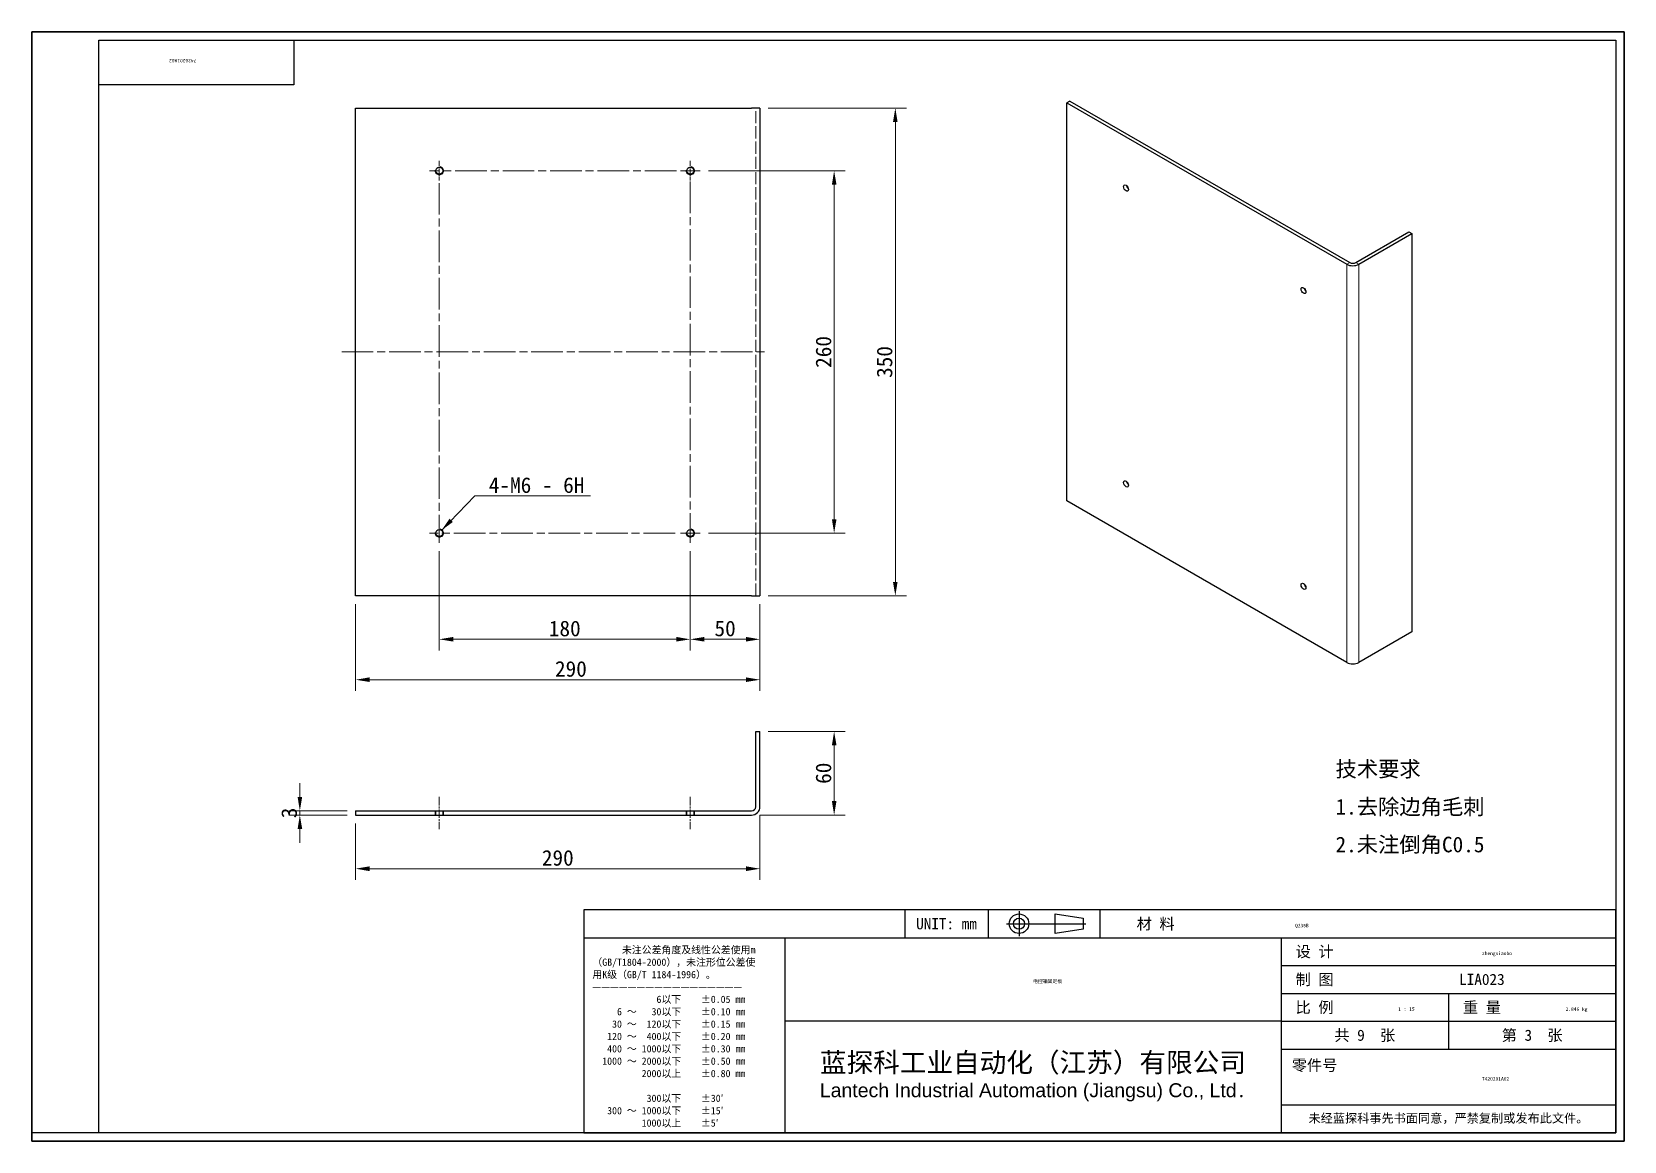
# Model space of a CAD drawing. Header units: millimetres. Extents: x 24 to 1166, y 22 to 818.
import ezdxf
from ezdxf.enums import TextEntityAlignment as Align

# ---------------------------------------------------------------- set-up
doc = ezdxf.new("R2018")
doc.units = ezdxf.units.MM
doc.header["$LTSCALE"] = 4
doc.linetypes.add('CHAIN', pattern=[0.3543, 0.2362, -0.0295, 0.0591, -0.0295])
doc.linetypes.add('DASHED', pattern=[0.2067, 0.1654, -0.0413])
for name, color, linetype, lineweight in [('1', 7, 'Continuous', 18), ('可见 (ISO)', 7, 'Continuous', 25), ('可见窄的 (ISO)', 7, 'Continuous', 18), ('图框 (ISO)', 7, 'Continuous', 35), ('标题 (ISO)', 7, 'Continuous', 25)]:
    doc.layers.add(name, color=color, linetype=linetype, lineweight=lineweight)
for name, color, linetype, lineweight, true_color in [('中心标记 (ISO)', 1, 'CHAIN', 18, 0xff0000), ('中心线 (ISO)', 1, 'CHAIN', 18, 0xff0000), ('尺寸 (ISO)', 7, 'Continuous', 18, 0x008000), ('符号 (ISO)', 7, 'Continuous', 18, 0x008000), ('隐藏 (ISO)', 5, 'DASHED', 18, 0x0000ff)]:
    doc.layers.add(name, color=color, linetype=linetype, lineweight=lineweight, true_color=true_color)
doc.styles.get("Standard").update_dxf_attribs({"font": 'simfang.ttf'})
doc.styles.add('文本样式164', font='SimSun.ttf')
doc.styles.add('最新国标', font='simfang.ttf')
doc.styles.add('注释文本 (ISO)', font='simfang.ttf')
doc.styles.add('添加1', font='simfang.ttf')
doc.dimstyles.new('默认 (GB)', dxfattribs={"dimscale": 4, "dimtxt": 2.8, "dimasz": 2.5, "dimexe": 2, "dimexo": 1.5, "dimgap": 0.5, "dimtad": 1, "dimtoh": 1, "dimdsep": 46, "dimtxsty": '最新国标', "dimcen": 0.09, "dimdle": 10, "dimclrd": 256, "dimclre": 256, "dimclrt": 256, "dimazin": 2, "dimtfac": 0.535714, "dimtdec": 3, "dimtmove": 0, "dimatfit": 3, "dimfxl": 0, "dimtolj": 1, "dimlwd": -1, "dimlwe": -1, "dimarcsym": 0})
doc.dimstyles.new('默认 (GB)$7', dxfattribs={"dimscale": 4, "dimtxt": 2.8, "dimasz": 2.5, "dimexe": 2, "dimexo": 1.5, "dimgap": 0.5, "dimtad": 1, "dimtoh": 1, "dimdsep": 46, "dimtxsty": '最新国标', "dimcen": 0.09, "dimdle": 10, "dimclrd": 256, "dimclre": 256, "dimclrt": 256, "dimazin": 2, "dimtfac": 0.535714, "dimtdec": 3, "dimtmove": 0, "dimatfit": 3, "dimfxl": 0, "dimtolj": 1, "dimlwd": -1, "dimlwe": -1, "dimarcsym": 0})

# ---------------------------------------------------------------- blocks, each defined once
blk = doc.blocks.new('图框 最新国标')
at = {"layer": '图框 (ISO)'}
for p, q in [((6, 7), (6, 204.5)), ((6, 204.5), (291.5, 204.5)), ((291.5, 204.5), (291.5, 5.5)), ((6, 7), (6, 5.5)), ((6, 7), (6, 5.5)), ((291.5, 5.5), (6, 5.5))]:
    blk.add_line(p, q, dxfattribs=at)
at = {"layer": '图框 (ISO)', "color": 7, "linetype": 'Continuous', "lineweight": 25}
for p, q in [((18, 203), (290, 203)), ((18, 7), (18, 203)), ((18, 203), (290, 203)), ((53, 203), (53, 195)), ((290, 203), (290, 7)), ((290, 203), (290, 7)), ((53, 195), (18, 195)), ((290, 7), (6, 7)), ((290, 7), (18, 7))]:
    blk.add_line(p, q, dxfattribs=at)
at = {"layer": '图框 (ISO)', "lineweight": 30}
blk.add_attdef('零件代号', text='', height=2.5, rotation=180, dxfattribs=at).set_placement((35.5, 199), align=Align.MIDDLE_CENTER)
blk = doc.blocks.new('标题栏 最新国标')
at = {"layer": '标题 (ISO)'}
for p, q in [((381.98, -183.84), (196.98, -183.84)), ((196.98, -183.84), (196.98, -223.84)), ((254.48, -183.84), (254.48, -188.84)), ((269.48, -183.84), (269.48, -188.84)), ((281.48, -188.09), (281.48, -184.59)), ((281.48, -184.59), (286.48, -185.34)), ((286.48, -185.34), (286.48, -187.34)), ((289.48, -183.84), (289.48, -188.84)), ((381.98, -223.84), (381.98, -183.84)), ((383.48, -183.84), (383.48, -225.34)), ((286.48, -187.34), (281.48, -188.09)), ((196.98, -188.84), (381.98, -188.84)), ((232.98, -188.84), (232.98, -223.84)), ((321.98, -188.84), (321.98, -223.84)), ((321.98, -193.84), (381.98, -193.84)), ((321.98, -198.84), (381.98, -198.84)), ((351.98, -198.84), (351.98, -208.84)), ((321.98, -203.84), (232.98, -203.84)), ((321.98, -203.84), (381.98, -203.84)), ((321.98, -208.84), (381.98, -208.84)), ((321.98, -218.84), (381.98, -218.84)), ((196.98, -223.84), (381.98, -223.84)), ((383.48, -225.34), (196.98, -225.34))]:
    blk.add_line(p, q, dxfattribs=at)
at = {"layer": '标题 (ISO)', "linetype": 'CHAIN', "ltscale": 5.000333}
blk.add_line((274.98, -184.09), (274.98, -188.59), dxfattribs=at)
at = {"layer": '标题 (ISO)', "linetype": 'CHAIN', "ltscale": 15.834605}
blk.add_line((272.73, -186.34), (286.98, -186.34), dxfattribs=at)
at = {"layer": '标题 (ISO)'}
for radius in [1.75, 1]:
    blk.add_circle((274.98, -186.34), radius, dxfattribs=at)
at = {"layer": '1', "style": '文本样式164'}
for s, p in [('UNIT: mm', (261.98, -186.34)), ('材 料', (299.48, -186.34)), ('设 计', (327.98, -191.34)), ('制 图', (327.98, -196.34)), ('比 例', (327.98, -201.34)), ('重 量', (357.98, -201.34)), ('共 9  张', (336.98, -206.34)), ('第 3  张', (366.98, -206.34))]:
    blk.add_text(s, height=2, dxfattribs=at).set_placement(p, align=Align.MIDDLE_CENTER)
at = {"layer": '标题 (ISO)', "style": '注释文本 (ISO)'}
for s, insert, char_height, attachment_point, line_spacing_factor in [('\\fSimSun|b0|i0;{\\H1.3000;      未注公差角度及线性公差使用m\\P}\\fSimSun|b0|i0;{\\H1.3000;（GB/T1804-2000），未注形位公差使\\P}\\fSimSun|b0|i0;{\\H1.3000;用K级（GB/T 1184-1996）。\\P}\\fSimSun|b0|i0;{\\H1.3000;—————————————————\\P}\\fSimSun|b0|i0;{\\H1.3000;             6以下    ±0.05 mm\\P}\\fSimSun|b0|i0;{\\H1.3000;     6 ～   30以下    ±0.10 mm\\P}\\fSimSun|b0|i0;{\\H1.3000;    30 ～  120以下    ±0.15 mm\\P}\\fSimSun|b0|i0;{\\H1.3000;   120 ～  400以下    ±0.20 mm\\P}\\fSimSun|b0|i0;{\\H1.3000;   400 ～ 1000以下    ±0.30 mm\\P}\\fSimSun|b0|i0;{\\H1.3000;  1000 ～ 2000以下    ±0.50 mm\\P}\\fSimSun|b0|i0;{\\H1.3000;          2000以上    ±0.80 mm\\P}\\fSimSun|b0|i0;{\\H1.3000;\\P}\\fSimSun|b0|i0;{\\H1.3000;           300以下    ±30′\\P}\\fSimSun|b0|i0;{\\H1.3000;   300 ～ 1000以下    ±15′\\P}\\fSimSun|b0|i0;{\\H1.3000;          1000以上    ±5′}', (198.48, -206.63), 1.3, 4, 1.023913), ('\\pxsm0.94;\\fMicrosoft YaHei|b0|i0;{\\H3.5000;蓝探科工业自动化（江苏）有限公司\\P}\\fArial|b0|i0;{\\H2.5000;Lantech Industrial Automation (Jiangsu) Co., Ltd}\\fFangSong|b0|i0;{\\H2.5000;.}', (277.48, -213.84), 2, 5, 0.978695)]:
    blk.add_mtext(s, dxfattribs=dict(at, insert=insert, char_height=char_height, attachment_point=attachment_point, line_spacing_factor=line_spacing_factor))
at = {"layer": '标题 (ISO)', "attachment_point": 5, "style": '注释文本 (ISO)'}
for s, insert, char_height in [('\\fFangSong|b0|i0;LIA023', (357.98, -196.34), 2), ('\\fFangSong|b0|i0;零件号', (327.98, -211.84), 2), ('\\fSimSun|b0|i0;{\\H1.6000;未经蓝探科事先书面同意，严禁复制或发布此文件。}', (351.98, -221.34), 1.6)]:
    blk.add_mtext(s, dxfattribs=dict(at, insert=insert, char_height=char_height))
at = {"layer": '标题 (ISO)', "lineweight": 30, "flags": 104}
for tag, height, p in [('材料', 2, (324.48, -186.34)), ('设计人', 2, (357.98, -191.34)), ('库存编号', 3.5, (277.48, -196.34)), ('视图比例', 2, (342.98, -201.34)), ('质量\\P3;', 2, (372.98, -201.34)), ('零件代号', 3.5, (357.98, -213.84))]:
    blk.add_attdef(tag, text='', height=height, dxfattribs=at).set_placement(p, align=Align.MIDDLE_CENTER)
blk = doc.blocks.new('*D5')
at = {"layer": 'Defpoints', "color": 0, "transparency": 16777216}
for p in [(546.2, 763.3), (546.2, 413.3), (643.3, 413.3)]:
    blk.add_point(p, dxfattribs=at)
at = {"layer": '尺寸 (ISO)', "color": 116, "true_color": 0x00803f, "transparency": 16777216}
for p, q in [((552.2, 763.3), (651.3, 763.3)), ((643.3, 753.3), (643.3, 423.3)), ((552.2, 413.3), (651.3, 413.3))]:
    blk.add_line(p, q, dxfattribs=at)
for points in [[(641.6, 753.3), (644.9, 753.3), (643.3, 763.3)], [(641.6, 423.3), (644.9, 423.3), (643.3, 413.3)]]:
    blk.add_solid(points, dxfattribs=at)
at = {"layer": '尺寸 (ISO)', "transparency": 16777216, "insert": (635.6, 581.1), "char_height": 11.2, "attachment_point": 5, "rotation": 90, "style": '最新国标'}
blk.add_mtext('\\A1;350', dxfattribs=at)
blk = doc.blocks.new('*D6')
at = {"layer": 'Defpoints', "color": 0, "transparency": 16777216}
for p in [(256.2, 413.3), (546.2, 413.3), (546.2, 353.1)]:
    blk.add_point(p, dxfattribs=at)
at = {"layer": '尺寸 (ISO)', "color": 116, "true_color": 0x00803f, "transparency": 16777216}
for p, q in [((256.2, 407.3), (256.2, 345.1)), ((546.2, 407.3), (546.2, 345.1)), ((266.2, 353.1), (536.2, 353.1))]:
    blk.add_line(p, q, dxfattribs=at)
for points in [[(266.2, 354.8), (266.2, 351.5), (256.2, 353.1)], [(536.2, 354.8), (536.2, 351.5), (546.2, 353.1)]]:
    blk.add_solid(points, dxfattribs=at)
at = {"layer": '尺寸 (ISO)', "transparency": 16777216, "insert": (410.6, 360.8), "char_height": 11.2, "attachment_point": 5, "style": '最新国标'}
blk.add_mtext('\\A1;290', dxfattribs=at)
blk = doc.blocks.new('*D7')
at = {"layer": 'Defpoints', "color": 0, "transparency": 16777216}
for p in [(256.2, 256), (546.2, 262), (546.2, 217.5)]:
    blk.add_point(p, dxfattribs=at)
at = {"layer": '尺寸 (ISO)', "color": 116, "true_color": 0x00803f, "transparency": 16777216}
for p, q in [((546.2, 256), (546.2, 209.5)), ((256.2, 250), (256.2, 209.5)), ((266.2, 217.5), (536.2, 217.5))]:
    blk.add_line(p, q, dxfattribs=at)
for points in [[(266.2, 219.2), (266.2, 215.8), (256.2, 217.5)], [(536.2, 219.2), (536.2, 215.8), (546.2, 217.5)]]:
    blk.add_solid(points, dxfattribs=at)
at = {"layer": '尺寸 (ISO)', "transparency": 16777216, "insert": (401.2, 225.2), "char_height": 11.2, "attachment_point": 5, "style": '最新国标'}
blk.add_mtext('\\A1;290', dxfattribs=at)
blk = doc.blocks.new('*D8')
at = {"layer": 'Defpoints', "color": 0, "transparency": 16777216}
for p in [(546.2, 316), (599.4, 316), (540.2, 256)]:
    blk.add_point(p, dxfattribs=at)
at = {"layer": '尺寸 (ISO)', "color": 116, "true_color": 0x00803f, "transparency": 16777216}
for p, q in [((552.2, 316), (607.4, 316)), ((599.4, 266), (599.4, 306)), ((546.2, 256), (607.4, 256))]:
    blk.add_line(p, q, dxfattribs=at)
for points in [[(597.8, 306), (601.1, 306), (599.4, 316)], [(597.8, 266), (601.1, 266), (599.4, 256)]]:
    blk.add_solid(points, dxfattribs=at)
at = {"layer": '尺寸 (ISO)', "transparency": 16777216, "insert": (591.8, 286), "char_height": 11.2, "attachment_point": 5, "rotation": 90, "style": '最新国标'}
blk.add_mtext('\\A1;60', dxfattribs=at)
blk = doc.blocks.new('*D9')
at = {"layer": 'Defpoints', "color": 0, "transparency": 16777216}
for p in [(316.2, 451.3), (496.2, 451.3), (496.2, 382.1)]:
    blk.add_point(p, dxfattribs=at)
at = {"layer": '尺寸 (ISO)', "color": 116, "true_color": 0x00803f, "transparency": 16777216}
for p, q in [((316.2, 445.3), (316.2, 374.1)), ((496.2, 445.3), (496.2, 374.1)), ((326.2, 382.1), (486.2, 382.1))]:
    blk.add_line(p, q, dxfattribs=at)
for points in [[(326.2, 383.8), (326.2, 380.5), (316.2, 382.1)], [(486.2, 383.8), (486.2, 380.5), (496.2, 382.1)]]:
    blk.add_solid(points, dxfattribs=at)
at = {"layer": '尺寸 (ISO)', "transparency": 16777216, "insert": (406.2, 389.8), "char_height": 11.2, "attachment_point": 5, "style": '最新国标'}
blk.add_mtext('\\A1;180', dxfattribs=at)
blk = doc.blocks.new('*D10')
at = {"layer": 'Defpoints', "color": 0, "transparency": 16777216}
for p in [(503.2, 718.3), (503.2, 458.3), (599.4, 458.3)]:
    blk.add_point(p, dxfattribs=at)
at = {"layer": '尺寸 (ISO)', "color": 116, "true_color": 0x00803f, "transparency": 16777216}
for p, q in [((509.2, 718.3), (607.4, 718.3)), ((599.4, 708.3), (599.4, 468.3)), ((509.2, 458.3), (607.4, 458.3))]:
    blk.add_line(p, q, dxfattribs=at)
for points in [[(597.8, 708.3), (601.1, 708.3), (599.4, 718.3)], [(597.8, 468.3), (601.1, 468.3), (599.4, 458.3)]]:
    blk.add_solid(points, dxfattribs=at)
at = {"layer": '尺寸 (ISO)', "transparency": 16777216, "insert": (591.8, 588.3), "char_height": 11.2, "attachment_point": 5, "rotation": 90, "style": '最新国标'}
blk.add_mtext('\\A1;260', dxfattribs=at)
blk = doc.blocks.new('*D11')
at = {"layer": 'Defpoints', "color": 0, "transparency": 16777216}
for p in [(496.2, 451.3), (546.2, 413.3), (546.2, 382.1)]:
    blk.add_point(p, dxfattribs=at)
at = {"layer": '尺寸 (ISO)', "color": 116, "true_color": 0x00803f, "transparency": 16777216}
for p, q in [((496.2, 445.3), (496.2, 374.1)), ((546.2, 407.3), (546.2, 374.1)), ((506.2, 382.1), (536.2, 382.1))]:
    blk.add_line(p, q, dxfattribs=at)
for points in [[(506.2, 383.8), (506.2, 380.5), (496.2, 382.1)], [(536.2, 383.8), (536.2, 380.5), (546.2, 382.1)]]:
    blk.add_solid(points, dxfattribs=at)
at = {"layer": '尺寸 (ISO)', "transparency": 16777216, "insert": (521.2, 389.8), "char_height": 11.2, "attachment_point": 5, "style": '最新国标'}
blk.add_mtext('\\A1;50', dxfattribs=at)
blk = doc.blocks.new('*D12')
at = {"layer": 'Defpoints', "color": 0, "transparency": 16777216}
for p in [(216.2, 256), (256.2, 259), (256.2, 256)]:
    blk.add_point(p, dxfattribs=at)
at = {"layer": '尺寸 (ISO)', "color": 116, "true_color": 0x00803f, "transparency": 16777216}
for p, q in [((216.2, 269), (216.2, 279)), ((250.2, 259), (208.2, 259)), ((250.2, 256), (208.2, 256)), ((216.2, 259), (216.2, 256)), ((216.2, 246), (216.2, 236))]:
    blk.add_line(p, q, dxfattribs=at)
for points in [[(214.6, 269), (217.9, 269), (216.2, 259)], [(214.6, 246), (217.9, 246), (216.2, 256)]]:
    blk.add_solid(points, dxfattribs=at)
at = {"layer": '尺寸 (ISO)', "transparency": 16777216, "insert": (208.6, 257.5), "char_height": 11.2, "attachment_point": 5, "rotation": 90, "style": '最新国标'}
blk.add_mtext('\\A1;3', dxfattribs=at)

msp = doc.modelspace()

# ---------------------------------------------------------------- linework, layer by layer
at = {"layer": '中心标记 (ISO)', "ltscale": 3.889126}
for p, q in [((316.227, 725.325), (316.227, 711.325)), ((496.227, 725.325), (496.227, 711.325)), ((503.227, 718.325), (489.227, 718.325)), ((503.227, 458.325), (489.227, 458.325))]:
    msp.add_line(p, q, dxfattribs=at)
at = {"layer": '中心标记 (ISO)', "ltscale": 23.990969}
for p, q in [((486.344, 718.325), (309.227, 718.325)), ((316.227, 709.502), (316.227, 451.325)), ((496.227, 710.521), (496.227, 451.325)), ((485.325, 458.325), (309.227, 458.325))]:
    msp.add_line(p, q, dxfattribs=at)
at = {"layer": '中心线 (ISO)', "ltscale": 23.990969}
msp.add_line((246.227, 588.325), (550.227, 588.325), dxfattribs=at)
at = {"layer": '中心线 (ISO)', "ltscale": 6.389343}
for p, q in [((316.227, 268.992), (316.227, 245.992)), ((496.227, 268.992), (496.227, 245.992))]:
    msp.add_line(p, q, dxfattribs=at)
at = {"layer": '可见 (ISO)'}
for p, q in [((768.439, 768.361), (766.318, 767.136)), ((766.318, 767.136), (967.136, 651.194)), ((766.318, 481.362), (766.318, 767.136)), ((768.439, 768.361), (969.257, 652.418)), ((256.227, 763.325), (540.227, 763.325)), ((256.227, 413.325), (256.227, 763.325)), ((546.227, 763.325), (540.227, 763.325)), ((546.227, 763.325), (546.227, 413.325)), ((973.5, 652.418), (1011.684, 674.464)), ((1011.684, 674.464), (1013.805, 673.239)), ((975.621, 651.194), (1013.805, 673.239)), ((1013.805, 673.239), (1013.805, 387.465)), ((967.136, 365.42), (766.318, 481.362)), ((540.227, 413.325), (256.227, 413.325)), ((540.227, 413.325), (546.227, 413.325)), ((1013.805, 387.465), (975.621, 365.42)), ((543.227, 315.992), (546.227, 315.992)), ((543.227, 261.992), (543.227, 315.992)), ((546.227, 261.992), (546.227, 315.992)), ((256.227, 258.992), (540.227, 258.992)), ((256.227, 258.992), (256.227, 255.992)), ((256.227, 255.992), (540.227, 255.992))]:
    msp.add_line(p, q, dxfattribs=at)
for centre in [(316.227, 718.325), (496.227, 718.325), (316.227, 458.325), (496.227, 458.325)]:
    msp.add_circle(centre, 2.458, dxfattribs=at)
for radius in [3, 6]:
    msp.add_arc((540.227, 261.992), radius, 270, 0, dxfattribs=at)
for centre in [(808.744, 705.899), (936.023, 632.414), (808.744, 493.61), (936.023, 420.125)]:
    msp.add_ellipse(centre, major_axis=(1.229, -2.129), ratio=0.57735027, dxfattribs=at)
for centre, major_axis, start_param, end_param in [((810.865, 707.124), (1.229, -2.129), 4.18247682, 5.24230114), ((971.379, 653.643), (6, 0), 3.92699082, 5.49778714), ((971.379, 653.643), (3, 0), 3.92699082, 5.49778714), ((938.145, 633.639), (1.229, -2.129), 4.18247682, 5.24230114), ((810.865, 494.834), (1.229, -2.129), 4.18247682, 5.24230114), ((938.145, 421.35), (1.229, -2.129), 4.18247682, 5.24230114), ((971.379, 367.869), (-6, 0), 0.78539816, 2.35619449)]:
    msp.add_ellipse(centre, major_axis=major_axis, ratio=0.57735027, start_param=start_param, end_param=end_param, dxfattribs=at)
at = {"layer": '可见窄的 (ISO)'}
for p, q in [((969.257, 652.418), (967.136, 651.194)), ((967.136, 651.194), (967.136, 365.42)), ((973.5, 652.418), (975.621, 651.194)), ((975.621, 651.194), (975.621, 365.42))]:
    msp.add_line(p, q, dxfattribs=at)
for centre in [(316.227, 718.325), (496.227, 718.325), (316.227, 458.325), (496.227, 458.325)]:
    msp.add_arc(centre, 3, 170, 80, dxfattribs=at)
at = {"layer": '隐藏 (ISO)', "ltscale": 13.228713}
msp.add_line((543.227, 413.325), (543.227, 763.325), dxfattribs=at)
at = {"layer": '隐藏 (ISO)', "ltscale": 1.428422}
for p, q in [((313.227, 258.992), (313.227, 255.992)), ((313.768, 258.992), (313.768, 255.992)), ((318.685, 258.992), (318.685, 255.992)), ((319.227, 255.992), (319.227, 258.992)), ((493.227, 258.992), (493.227, 255.992)), ((493.768, 258.992), (493.768, 255.992)), ((498.685, 258.992), (498.685, 255.992)), ((499.227, 255.992), (499.227, 258.992))]:
    msp.add_line(p, q, dxfattribs=at)

# ---------------------------------------------------------------- block references
ref = msp.add_blockref('图框 最新国标', (0, 0), dxfattribs=dict(xscale=4, yscale=4, zscale=4))
lines = msp.add_mtext('7420201A02', dxfattribs={"layer": '图框 (ISO)', "insert": (142, 796), "char_height": 2.5, "attachment_point": 1, "rotation": 180})
ref.add_attrib('零件代号', '', (142, 796)).embed_mtext(lines)
ref = msp.add_blockref('标题栏 最新国标', (-367.93, 923.377), dxfattribs=dict(xscale=4, yscale=4, zscale=4))
lines = msp.add_mtext('7420201A02', dxfattribs={"layer": '标题 (ISO)', "insert": (1064, 68), "char_height": 2.5, "attachment_point": 1})
ref.add_attrib('零件代号', '', (1064, 68), dxfattribs={"flags": 104}).embed_mtext(lines)
lines = msp.add_mtext('电控箱固定板', dxfattribs={"layer": '标题 (ISO)', "insert": (742, 138), "char_height": 2.5, "attachment_point": 1})
ref.add_attrib('库存编号', '', (742, 138), dxfattribs={"flags": 104}).embed_mtext(lines)
lines = msp.add_mtext('2.846 kg', dxfattribs={"layer": '标题 (ISO)', "insert": (1124, 118), "char_height": 2.5, "attachment_point": 1})
ref.add_attrib('质量\\P3;', '', (1124, 118), dxfattribs={"flags": 104}).embed_mtext(lines)
lines = msp.add_mtext('1 : 15', dxfattribs={"layer": '标题 (ISO)', "insert": (1004, 118), "char_height": 2.5, "attachment_point": 1})
ref.add_attrib('视图比例', '', (1004, 118), dxfattribs={"flags": 104}).embed_mtext(lines)
lines = msp.add_mtext('zhengxiaobo', dxfattribs={"layer": '标题 (ISO)', "insert": (1064, 158), "char_height": 2.5, "attachment_point": 1})
ref.add_attrib('设计人', '', (1064, 158), dxfattribs={"flags": 104}).embed_mtext(lines)
lines = msp.add_mtext('Q235B', dxfattribs={"layer": '标题 (ISO)', "insert": (930, 178), "char_height": 2.5, "attachment_point": 1})
ref.add_attrib('材料', '', (930, 178), dxfattribs={"flags": 104}).embed_mtext(lines)

# ---------------------------------------------------------------- texts
at = {"layer": '符号 (ISO)', "char_height": 11.2}
for s, insert, width, attachment_point, line_spacing_factor, style in [('4-M6 - 6H', (351.732, 486.975), 76.20716, 7, 0.49, '最新国标'), ('\\fFangSong|b0|i0;{\\H11.2000;技术要求\\P}\\fFangSong|b0|i0;{\\H11.2000;1.去除边角毛刺\\P}\\fFangSong|b0|i0;{\\H11.2000;2.未注倒角C0.5\\P}\\fSegoe UI|b0|i0;{\\H11.2000;\\P}', (958.992, 247.743), 117.37076, 4, 1.451085, '添加1')]:
    msp.add_mtext(s, dxfattribs=dict(at, insert=insert, width=width, attachment_point=attachment_point, line_spacing_factor=line_spacing_factor, style=style))

# ---------------------------------------------------------------- dimensions: what is measured, and where the dimension line sits
at = {"layer": '尺寸 (ISO)', "color": 116, "true_color": 0x00803f}
for base, p1, p2, angle, override, picture, middle in [((643.259, 413.325), (546.227, 763.325), (546.227, 413.325), 90, {"dimgap": 0.5, "dimtoh": 0, "dimdec": 2, "dimtol": 0, "dimlim": 0, "dimtp": 0, "dimtm": 0, "dimtdec": 3, "dimtofl": 0, "dimatfit": 1}, '*D5', (643.259, 581.117)), ((599.445, 458.325), (503.227, 718.325), (503.227, 458.325), 90, {"dimgap": 0.5, "dimtoh": 0, "dimdec": 2, "dimtol": 0, "dimlim": 0, "dimtp": 0, "dimtm": 0, "dimtdec": 3, "dimtofl": 0, "dimatfit": 1}, '*D10', (599.445, 588.325)), ((496.227, 382.137), (316.227, 451.325), (496.227, 451.325), 180, {"dimgap": 0.5, "dimtoh": 0, "dimdec": 2, "dimtol": 0, "dimlim": 0, "dimtp": 0, "dimtm": 0, "dimtdec": 3, "dimtofl": 0, "dimatfit": 1}, '*D9', (406.227, 382.137)), ((546.227, 382.137), (496.227, 451.325), (546.227, 413.325), 180, {"dimgap": 0.5, "dimtoh": 0, "dimdec": 2, "dimtol": 0, "dimlim": 0, "dimtp": 0, "dimtm": 0, "dimtdec": 3, "dimtofl": 0, "dimatfit": 1}, '*D11', (521.227, 382.137)), ((599.445, 315.992), (540.227, 255.992), (546.227, 315.992), 270, {"dimgap": 0.5, "dimtoh": 0, "dimdec": 2, "dimtol": 0, "dimlim": 0, "dimtp": 0, "dimtm": 0, "dimtdec": 3, "dimtofl": 0, "dimatfit": 1}, '*D8', (599.445, 285.992)), ((216.227, 255.992), (256.227, 258.992), (256.227, 255.992), 270, {"dimgap": 0.5, "dimtoh": 0, "dimdec": 2, "dimtol": 0, "dimlim": 0, "dimtp": 0, "dimtm": 0, "dimtdec": 3, "dimtofl": 1, "dimatfit": 1}, '*D12', (216.227, 257.492))]:
    dim = msp.add_linear_dim(base=base, p1=p1, p2=p2, angle=angle, dimstyle='默认 (GB)', override=override, dxfattribs=at)
    dim.commit()
    dim.dimension.update_dxf_attribs({"geometry": picture, "text_midpoint": middle, "dimtype": 160})
for base, p1, p2, picture, middle in [((546.227, 353.123), (256.227, 413.325), (546.227, 413.325), '*D6', (410.609, 353.123)), ((546.227, 217.492), (256.227, 255.992), (546.227, 261.992), '*D7', (401.227, 217.492))]:
    dim = msp.add_linear_dim(base=base, p1=p1, p2=p2, dimstyle='默认 (GB)', override={"dimgap": 0.5, "dimtoh": 0, "dimdec": 2, "dimtol": 0, "dimlim": 0, "dimtp": 0, "dimtm": 0, "dimtdec": 3, "dimtofl": 0, "dimatfit": 1}, dxfattribs=at)
    dim.commit()
    dim.dimension.update_dxf_attribs({"geometry": picture, "text_midpoint": middle, "dimtype": 160})

# ---------------------------------------------------------------- leaders
at = {"layer": '符号 (ISO)', "annotation_type": 0, "has_hookline": 1, "hookline_direction": 0, "text_width": 72.832}
msp.add_leader([(317.771, 460.238), (341.732, 485.109), (351.732, 485.109)], dimstyle='默认 (GB)$7', override={"dimgap": 0, "dimtad": 1}, dxfattribs=at)

doc.saveas('drawing.dxf')
